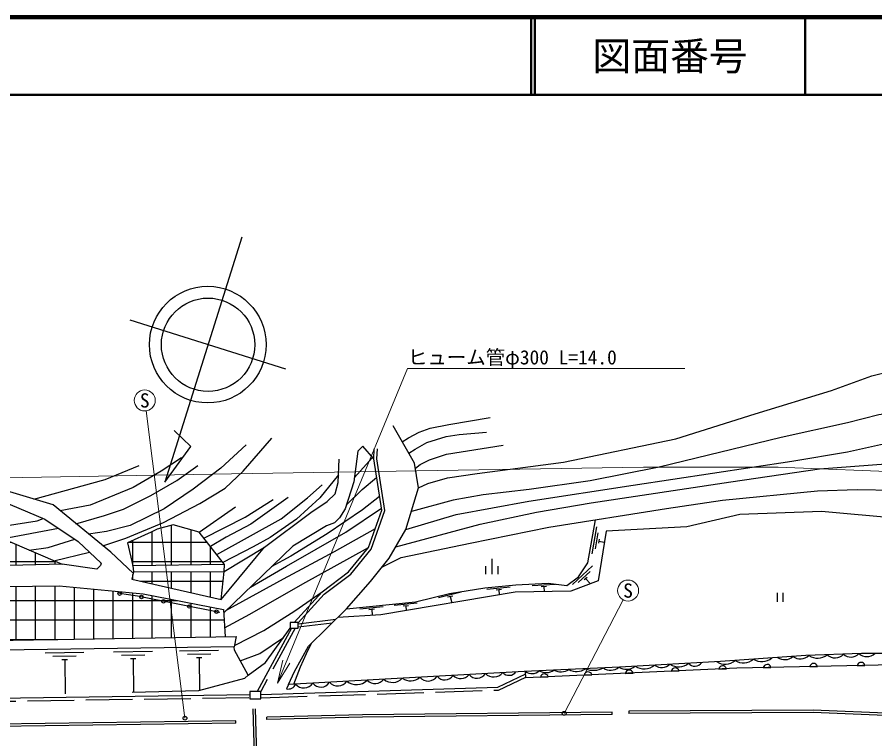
# Model space of a CAD drawing. Units: millimetres at full size, sheet at 1:1000; details may follow other scales. Extents: x 40000 to 680000, y 20000 to 380000.
# Drawn here: x 442632 to 552972, y 287216 to 380000 of the extents above; entities that cross this region are included whole.
import ezdxf
from ezdxf.enums import TextEntityAlignment as Align

# ---------------------------------------------------------------- set-up
doc = ezdxf.new("R2010")
doc.units = ezdxf.units.MM
doc.header["$LTSCALE"] = 1000
doc.linetypes.add('DASHED', pattern=[7.5, 6, -1.5])
for name, color, linetype, lineweight in [('M-BGD', 7, 'Continuous', 25), ('M-BMK-SRVR', 3, 'Continuous', 25), ('M-STR-HTXT', 7, 'Continuous', 13), ('M-STR-STRC', 7, 'Continuous', 25), ('M-TTL', 2, 'Continuous', 140), ('M-TTL-LINE', 7, 'Continuous', 50)]:
    doc.layers.add(name, color=color, linetype=linetype, lineweight=lineweight)
doc.layers.add('M-TTL-TXT', color=7, linetype='Continuous')
doc.styles.add('ＭＳ ゴシック', font='')
doc.styles.get('ＭＳ ゴシック').set_extended_font_data('MS Gothic')
pattern_1 = [(90, (-0, 0), (-2500, 0), []), (180, (-0, 0), (-0, -2500), [])]

# ---------------------------------------------------------------- blocks, each defined once
blk = doc.blocks.new('open_arrow')
at = {"color": 0, "linetype": 'Continuous', "lineweight": -2}
blk.add_lwpolyline([(7.5, 1.25), (0, 0), (7.5, -1.25)], dxfattribs=at)

msp = doc.modelspace()

# ---------------------------------------------------------------- hatches: boundary and pattern name
at = {"layer": 'M-BGD'}
h = msp.add_hatch(dxfattribs=at)
h.set_pattern_fill('USER', color=256, style=0, pattern_type=2)
h.set_pattern_definition(pattern_1)
h.paths.add_polyline_path([(433940, 315898), (424802, 316206), (423141, 309026), (448404, 309660)])
h = msp.add_hatch(dxfattribs=at)
h.set_pattern_fill('USER', color=256, style=0, pattern_type=2)
h.set_pattern_definition(pattern_1)
h.paths.add_polyline_path([(466051, 313806), (462711, 314716), (460626, 314175), (459889, 313783), (456848, 312425), (457510, 309445), (469320, 309629)])
h = msp.add_hatch(dxfattribs=at)
h.set_pattern_fill('USER', color=256, style=0, pattern_type=2)
h.set_pattern_definition(pattern_1)
h.paths.add_polyline_path([(469251, 308727), (457591, 308699), (457366, 307763), (468878, 305135)])
h = msp.add_hatch(dxfattribs=at)
h.set_pattern_fill('USER', color=256, style=0, pattern_type=2)
h.set_pattern_definition(pattern_1)
h.paths.add_polyline_path([(469178, 303843), (458858, 305844), (448047, 306905), (424082, 306606), (414853, 303315), (413316, 303260), (413417, 299448), (469385, 300348)])

# ---------------------------------------------------------------- linework, layer by layer
for p, q in [((485994, 320754), (488348, 323389)), ((466051, 313806), (470738, 317052)), ((447970, 314273), (440861, 312913)), ((517168, 314458), (516563, 311011)), ((517343, 313717), (516980, 311648)), ((517499, 312872), (517414, 312390)), ((517457, 312631), (518168, 312506)), ((447343, 310118), (451947, 311200)), ((469251, 308727), (474443, 311862)), ((503731, 308367), (503731, 310360)), ((469320, 309629), (457510, 309445)), ((502931, 308367), (502931, 309413)), ((504531, 308367), (504531, 309413)), ((516636, 309442), (514075, 307057)), ((457591, 308699), (469251, 308727)), ((516328, 308746), (514792, 307315)), ((515944, 307978), (515585, 307644)), ((511884, 307043), (508887, 306908)), ((510745, 306782), (510046, 306750)), ((510395, 306766), (510423, 306141)), ((515765, 307811), (516377, 307153)), ((499747, 306056), (496833, 305345)), ((506055, 306736), (503071, 306429)), ((504933, 306409), (504236, 306338)), ((504584, 306374), (504652, 305713)), ((540426, 305984), (540426, 304810)), ((541126, 305984), (541126, 304810)), ((494097, 304653), (491113, 304347)), ((498680, 305580), (498000, 305414)), ((498340, 305497), (498536, 304693)), ((489713, 304203), (486728, 303897)), ((488590, 303877), (487894, 303805)), ((488242, 303841), (488318, 303102)), ((492975, 304326), (492278, 304255)), ((492626, 304291), (492685, 303718)), ((477927, 301439), (473513, 293301)), ((451232, 298321), (446233, 298247)), ((460034, 298452), (455034, 298378)), ((459040, 297987), (456041, 297942)), ((468534, 298578), (463535, 298504)), ((467541, 298113), (464541, 298069)), ((450239, 297856), (447239, 297812)), ((449096, 297389), (448396, 297379)), ((448746, 297384), (448811, 292993)), ((457897, 297520), (457197, 297509)), ((457547, 297515), (457611, 293216)), ((466398, 297646), (465698, 297636)), ((466048, 297641), (466110, 293463)), ((526791, 295906), (527781, 295952)), ((532891, 296186), (533881, 296231)), ((538615, 296367), (539606, 296388)), ((544592, 296497), (545583, 296519)), ((550711, 296631), (551701, 296653)), ((509964, 295135), (510954, 295181)), ((515584, 295393), (516574, 295438)), ((520872, 295635), (521861, 295680)), ((477533, 294202), (477275, 293652)), ((413962, 292058), (472545, 292921)), ((519189, 290346), (519186, 290646)), ((521334, 290776), (521335, 290476)), ((470750, 289526), (331549, 287680)), ((470753, 289226), (331553, 287380)), ((470753, 289226), (470750, 289526)), ((474770, 289714), (474763, 290014))]:
    msp.add_line(p, q, dxfattribs=at)
at = {"layer": 'M-BGD', "linetype": 'DASHED'}
for p, q in [((478775, 302009), (483641, 302586)), ((478382, 301439), (473966, 293297)), ((478775, 301606), (483176, 302128)), ((413962, 291658), (472545, 292521)), ((473418, 277600), (472955, 292364)), ((473719, 277600), (473255, 292364))]:
    msp.add_line(p, q, dxfattribs=at)
at = {"layer": 'M-BGD'}
for points in [[(494262, 319490), (495476, 320026), (497985, 320771), (501812, 321317), (512901, 322777), (527389, 325788), (537570, 329000), (547375, 331980), (552582, 333871), (555010, 334469), (556795, 334309), (559404, 333518), (560865, 332815), (564137, 330441), (569668, 325465), (573765, 321258)], [(573358, 315867), (570252, 319156), (568511, 321404), (565918, 324511), (563906, 326720), (562098, 327967), (560062, 328845), (558327, 329233), (556390, 329298), (553495, 328863), (549433, 327851), (540905, 325945), (525246, 322155), (516330, 320373), (508505, 319294), (502579, 318607), (498729, 317920), (493353, 316446)], [(492173, 325419), (492988, 325913), (494357, 326634), (495765, 327165), (498174, 327616), (503467, 328547)], [(571878, 296287), (567247, 297770), (566370, 298006), (558806, 298167), (551238, 298189), (544081, 297915), (533132, 297174), (520103, 296425), (507871, 295879), (477533, 294202), (478308, 295874), (480118, 299119), (485009, 303932), (488095, 307446), (490476, 310439), (492655, 314112), (494262, 319490), (493760, 322644), (491008, 327456)], [(493008, 323959), (493856, 324473), (495342, 325306), (497842, 326081), (499496, 326360), (503017, 326653)], [(453645, 312040), (456614, 313001), (461462, 315027), (466123, 317475), (469377, 319424), (471718, 321627), (475407, 325885)], [(492655, 314112), (499119, 316057), (508453, 317752), (521872, 319845), (542276, 322902), (549441, 324094), (556804, 325754), (559088, 325935), (560945, 325425), (563129, 323780), (566645, 319817), (570768, 314387), (573067, 312018)], [(472081, 325030), (468821, 322007), (465281, 319306), (461527, 316798), (457173, 314632), (454116, 313885), (451815, 313541)], [(488504, 323207), (487103, 324839), (486450, 324198), (485926, 320238), (484830, 316790), (484115, 315645), (483447, 314987), (482441, 314620), (478116, 312008), (469203, 303424)], [(478257, 302163), (481864, 306102), (485259, 308697), (487822, 311804), (489533, 316611), (488504, 323207), (488576, 324517)], [(478775, 302136), (482135, 305805), (485538, 308407), (488175, 311604), (489944, 316573), (488906, 323227), (488975, 324495)], [(493861, 322008), (494475, 322477), (495680, 323104), (497870, 323824), (505167, 324971)], [(463773, 323352), (461147, 321617), (457542, 319515), (452033, 317252), (448173, 316526)], [(457547, 308515), (454672, 311198), (447250, 317283), (433058, 321545), (430052, 322881)], [(444789, 318022), (453952, 320568), (458313, 322351)], [(450195, 314868), (453856, 315924), (456304, 316764), (459840, 318507), (463166, 320410), (465876, 322362)], [(468878, 305135), (474443, 311862), (480416, 316303), (482533, 317710), (483534, 318731), (483930, 320180), (484057, 323158)], [(491351, 311915), (502212, 314827), (509441, 316373), (516460, 317550), (534433, 320256), (545838, 321929), (556648, 322752), (559212, 322796), (560057, 322444), (561125, 321267), (565368, 316190), (568796, 312556), (571518, 310305), (572867, 309378)], [(427762, 321715), (432209, 319988), (441746, 317342), (446205, 315455), (450467, 312601), (453428, 309799), (453347, 309516), (452901, 309042), (448404, 309660), (423141, 309026), (414523, 306051), (412813, 306005), (410078, 304270), (407225, 307263), (367746, 306901)], [(483971, 321140), (481565, 318220), (478581, 315474), (475183, 313096), (473006, 311914), (469112, 309895)], [(484979, 317258), (487002, 319271), (488878, 320808)], [(468311, 310917), (476583, 315516), (479976, 318219), (481878, 319885)], [(489543, 309266), (492044, 310509), (500896, 312356), (511048, 314422), (526189, 316835), (533373, 317894), (545604, 319116), (550706, 319274), (555460, 319177), (558048, 318505), (559437, 317824), (564847, 311634), (569246, 306825), (572442, 303753)], [(466656, 313033), (471970, 315701), (475559, 317982)], [(477487, 318251), (472676, 314801), (469507, 313135), (467500, 311954)], [(489256, 318388), (487054, 316664), (482499, 313553), (477856, 310706), (475324, 309319)], [(472641, 306735), (477302, 309399), (484909, 313788), (489494, 316863)], [(423141, 309026), (424802, 316206), (433940, 315898), (448404, 309660)], [(571476, 299733), (567407, 304487), (562109, 312440), (559181, 314932), (556075, 315545), (546127, 316456), (535588, 316076), (528797, 314484), (518389, 313931), (517396, 307529), (513842, 306218), (506710, 306057), (489428, 303175), (483871, 302812)], [(436856, 314640), (441095, 314606), (445217, 315260), (445979, 315550)], [(485009, 303932), (493880, 304841), (498240, 305905), (502787, 306610), (506804, 307025), (510936, 307211), (513331, 306944), (514868, 308035), (516056, 309856), (517025, 315375)], [(488677, 314208), (483395, 311264), (476845, 307749), (469441, 303654)], [(444172, 311485), (446617, 311807), (450047, 312882)], [(469317, 301502), (472563, 303235), (479375, 307138), (487822, 311804)], [(413316, 303260), (414853, 303315), (424082, 306606), (448047, 306905), (458858, 305844), (469178, 303843), (469385, 300348)], [(468691, 303477), (458112, 305547), (455816, 305881)], [(470575, 299212), (474360, 301128), (478361, 303690), (481864, 306102)], [(472341, 295404), (474586, 297050), (477740, 301439)], [(413417, 299448), (470796, 300371), (470546, 299058), (413451, 298211)], [(471342, 297258), (473841, 298181), (476885, 300249)], [(457442, 293212), (465985, 293429), (471904, 295017), (472341, 295404), (470602, 298632), (470546, 299058)], [(478215, 294240), (479064, 296482), (479862, 298194), (480516, 299511)], [(555416, 296734), (535224, 296293), (508078, 295049), (508040, 295886)], [(473966, 292899), (504451, 293877), (508054, 295577)], [(519186, 290646), (487067, 290297), (474763, 290014)], [(519189, 290346), (487072, 289997), (474770, 289714)], [(571311, 288776), (567648, 289381), (561644, 290013), (555366, 290481), (545032, 290908), (521334, 290776)], [(571288, 288476), (567607, 289084), (561617, 289714), (555349, 290182), (545027, 290608), (521335, 290476)]]:
    msp.add_lwpolyline(points, dxfattribs=at)
for points in [[(468878, 305135), (469251, 308727), (469320, 309629), (466051, 313806), (462711, 314716), (460626, 314175), (459889, 313783), (456848, 312425), (457510, 309445), (457591, 308699), (457366, 307763)], [(477740, 301439), (478775, 301439), (478775, 302163), (477740, 302163)], [(472545, 292364), (473966, 292364), (473966, 293301), (472545, 293301)]]:
    msp.add_lwpolyline(points, close=True, dxfattribs=at)
at = {"layer": 'M-BGD', "linetype": 'DASHED'}
msp.add_lwpolyline([(473966, 292499), (504546, 293480), (508074, 295144)], dxfattribs=at)
at = {"layer": 'M-BGD'}
for centre in [(455816, 305881), (458637, 305444), (461465, 304891), (464803, 304238), (468285, 303557)]:
    msp.add_circle(centre, 225, dxfattribs=at)
for centre, radius, start, end in [((543375, 299114), 1621, 233.98244, 313.11019), ((545609, 299569), 1988, 235.50767, 308.87896), ((547852, 299055), 1436, 226.04725, 318.33937), ((549878, 299143), 1413, 227.55946, 316.82718), ((551936, 299327), 1543, 228.23338, 312.18999), ((527710, 298506), 2026, 237.39373, 309.18381), ((529809, 297619), 1067, 219.84195, 326.73561), ((533708, 298707), 1903, 235.19046, 312.30484), ((536063, 298943), 1963, 236.82696, 310.92079), ((538422, 299167), 2017, 237.86355, 309.8842), ((541354, 299000), 1605, 236.01216, 311.73559), ((545089, 296411), 505, 12.42409, 170.08228), ((551208, 296544), 505, 12.42409, 170.08228), ((503928, 296663), 1495, 225.16692, 321.15833), ((505909, 296513), 1134, 223.96328, 322.36197), ((508862, 296939), 1344, 232.34075, 313.51108), ((510674, 297517), 1788, 240.27079, 304.84427), ((512587, 297779), 1946, 242.74043, 302.37462), ((514607, 297817), 1945, 239.80137, 305.31368), ((516083, 295318), 505, 13.79366, 171.45185), ((516779, 298792), 2768, 247.76925, 297.34579), ((518980, 297633), 1598, 234.44675, 310.6683), ((520987, 298007), 1857, 238.64865, 307.87202), ((521371, 295560), 505, 13.79366, 171.45185), ((523280, 298454), 2233, 238.9138, 307.66373), ((525561, 297962), 1571, 234.31705, 312.26049), ((527290, 295831), 505, 13.79366, 171.45185), ((533390, 296111), 505, 13.79366, 171.45185), ((539113, 296280), 505, 12.42409, 170.08228), ((483878, 295489), 1466, 222.78162, 323.54365), ((486288, 296131), 1951, 230.87548, 315.44978), ((488692, 295714), 1390, 223.14274, 323.18249), ((490925, 296201), 1731, 229.70847, 316.61679), ((493228, 296508), 1826, 235.0578, 311.26743), ((495494, 296026), 1385, 219.97729, 326.34797), ((497638, 296096), 1298, 220.19826, 326.12699), ((499692, 296340), 1375, 224.7092, 321.61605), ((501779, 296320), 1309, 219.58696, 326.73829), ((510463, 295060), 505, 13.79366, 171.45185), ((477523, 294606), 985, 255.44573, 338.96989), ((479508, 295139), 1386, 219.74854, 326.57673), ((481694, 295150), 1288, 216.96185, 329.36341)]:
    msp.add_arc(centre, radius, start, end, dxfattribs=at)
at = {"layer": 'M-BMK-SRVR'}
for p, q in [((471527, 351722), (461650, 320204)), ((477211, 334746), (457172, 341026)), ((464980, 324790), (462823, 326877)), ((461650, 320204), (464980, 324790))]:
    msp.add_line(p, q, dxfattribs=at)
for centre, radius in [((467151, 337898), 7500), ((467191, 337886), 6000)]:
    msp.add_circle(centre, radius, dxfattribs=at)
at = {"layer": 'M-STR-HTXT'}
for p, q in [((464220, 289869), (459216, 329385)), ((513009, 290494), (520600, 305081))]:
    msp.add_line(p, q, dxfattribs=at)
for points in [[(476112, 294354), (492835, 334824), (528517, 334824)], [(160596, 318992), (169939, 317718), (173064, 317460), (181314, 316912), (195174, 316482), (206674, 316500), (270120, 317916), (370026, 319516), (470189, 321297), (523199, 322158), (540523, 322137), (557825, 321458), (560835, 321290), (568555, 320682), (573688, 320234)]]:
    msp.add_lwpolyline(points, dxfattribs=at)
for centre in [(459046, 330724), (521223, 306279)]:
    msp.add_circle(centre, 1350, dxfattribs=at)
at = {"layer": 'M-STR-STRC'}
for centre in [(513009, 290494), (464220, 289869)]:
    msp.add_circle(centre, 250, dxfattribs=at)
at = {"layer": 'M-TTL'}
msp.add_line((680000, 380000), (40000, 380000), dxfattribs=at)
at = {"layer": 'M-TTL-LINE'}
for p, q in [((508747, 380000), (508747, 370000)), ((509247, 380000), (509247, 370000)), ((543997, 380000), (543997, 370000)), ((40000, 370000), (680000, 370000))]:
    msp.add_line(p, q, dxfattribs=at)

# ---------------------------------------------------------------- block references
at = {"layer": 'M-STR-HTXT', "xscale": 400, "yscale": 400, "rotation": 67.5}
msp.add_blockref('open_arrow', (476112, 294354), dxfattribs=at)

# ---------------------------------------------------------------- texts
at = {"layer": 'M-STR-HTXT', "style": 'ＭＳ ゴシック'}
msp.add_text('ヒューム管φ300 L=14.0', height=1833, dxfattribs=at).set_placement((492908, 336268), align=Align.MIDDLE_LEFT)
for p in [(459046, 330724), (521223, 306279)]:
    msp.add_text('S', height=1833, dxfattribs=at).set_placement(p, align=Align.MIDDLE_CENTER)
at = {"layer": 'M-TTL-TXT', "style": 'ＭＳ ゴシック'}
msp.add_text('図面番号', height=3666, dxfattribs=at).set_placement((526622, 375000), align=Align.MIDDLE_CENTER)

doc.saveas('drawing.dxf')
